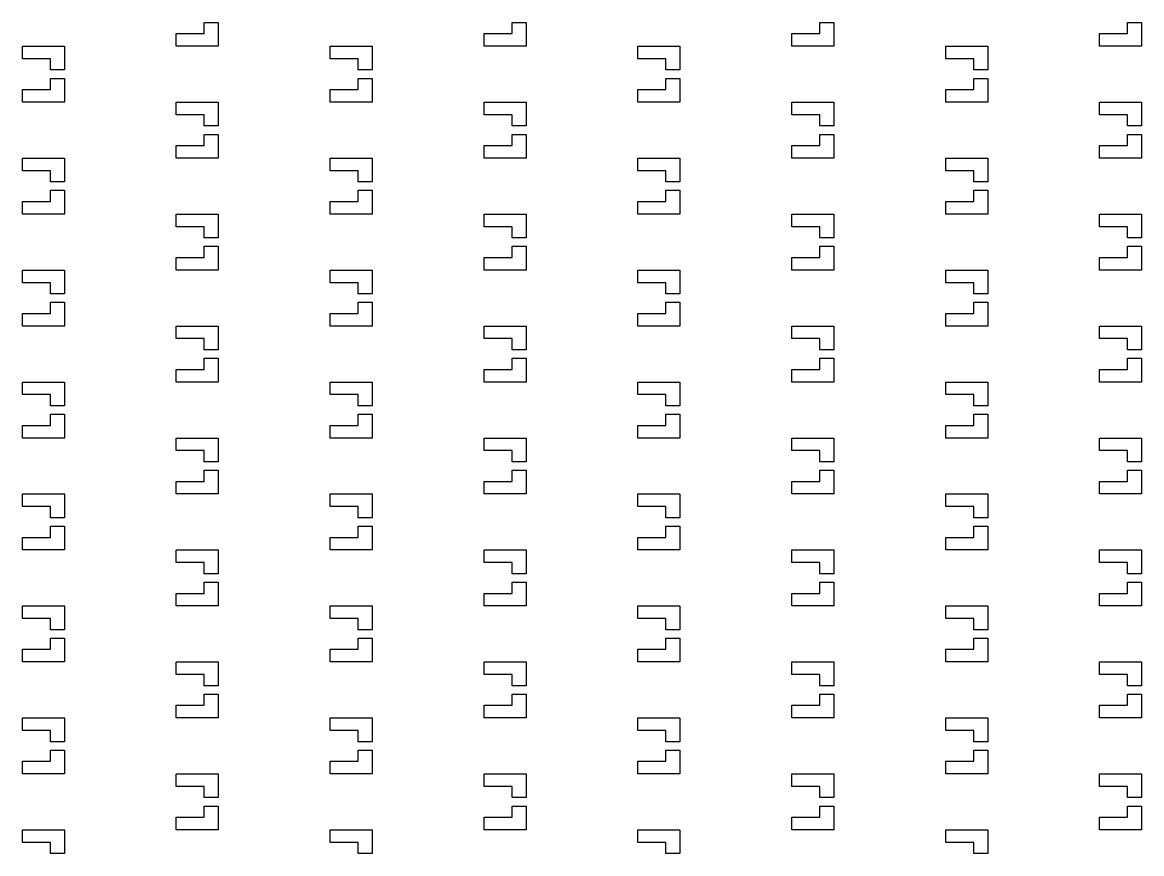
# Model space of a CAD drawing. Header units: millimetres. Extents: x 2102 to 86502, y 1818 to 64568.
# Drawn here: x 26034.5 to 26434.5, y 32865 to 33162 of the extents above; entities that cross this region are included whole.
import ezdxf

# ---------------------------------------------------------------- set-up
doc = ezdxf.new("R2010")
doc.units = ezdxf.units.MM
doc.layers.add('Layer-2', color=3, linetype='Continuous')

msp = doc.modelspace()

# ---------------------------------------------------------------- linework, layer by layer
at = {"layer": 'Layer-2'}
for p, q in [((26099.55, 33157.97), (26099.55, 33161.97)), ((26099.55, 33161.97), (26104.55, 33161.97)), ((26104.55, 33161.97), (26104.55, 33153.47)), ((26209.55, 33157.97), (26209.55, 33161.97)), ((26209.55, 33161.97), (26214.55, 33161.97)), ((26214.55, 33161.97), (26214.55, 33153.47)), ((26319.55, 33157.97), (26319.55, 33161.97)), ((26319.55, 33161.97), (26324.55, 33161.97)), ((26324.55, 33161.97), (26324.55, 33153.47)), ((26429.55, 33157.97), (26429.55, 33161.97)), ((26429.55, 33161.97), (26434.55, 33161.97)), ((26434.55, 33161.97), (26434.55, 33153.47)), ((26089.55, 33157.97), (26099.55, 33157.97)), ((26089.55, 33153.47), (26089.55, 33157.97)), ((26199.55, 33157.97), (26209.55, 33157.97)), ((26199.55, 33153.47), (26199.55, 33157.97)), ((26309.55, 33157.97), (26319.55, 33157.97)), ((26309.55, 33153.47), (26309.55, 33157.97)), ((26419.55, 33157.97), (26429.55, 33157.97)), ((26419.55, 33153.47), (26419.55, 33157.97)), ((26034.55, 33153.47), (26049.55, 33153.47)), ((26034.55, 33148.97), (26034.55, 33153.47)), ((26049.55, 33153.47), (26049.55, 33144.97)), ((26104.55, 33153.47), (26089.55, 33153.47)), ((26144.55, 33153.47), (26159.55, 33153.47)), ((26144.55, 33148.97), (26144.55, 33153.47)), ((26159.55, 33153.47), (26159.55, 33144.97)), ((26214.55, 33153.47), (26199.55, 33153.47)), ((26254.55, 33153.47), (26269.55, 33153.47)), ((26254.55, 33148.97), (26254.55, 33153.47)), ((26269.55, 33153.47), (26269.55, 33144.97)), ((26324.55, 33153.47), (26309.55, 33153.47)), ((26364.55, 33153.47), (26379.55, 33153.47)), ((26364.55, 33148.97), (26364.55, 33153.47)), ((26379.55, 33153.47), (26379.55, 33144.97)), ((26434.55, 33153.47), (26419.55, 33153.47)), ((26044.55, 33148.97), (26034.55, 33148.97)), ((26044.55, 33144.97), (26044.55, 33148.97)), ((26154.55, 33148.97), (26144.55, 33148.97)), ((26154.55, 33144.97), (26154.55, 33148.97)), ((26264.55, 33148.97), (26254.55, 33148.97)), ((26264.55, 33144.97), (26264.55, 33148.97)), ((26374.55, 33148.97), (26364.55, 33148.97)), ((26374.55, 33144.97), (26374.55, 33148.97)), ((26049.55, 33144.97), (26044.55, 33144.97)), ((26159.55, 33144.97), (26154.55, 33144.97)), ((26269.55, 33144.97), (26264.55, 33144.97)), ((26379.55, 33144.97), (26374.55, 33144.97)), ((26044.55, 33137.97), (26044.55, 33141.97)), ((26044.55, 33141.97), (26049.55, 33141.97)), ((26049.55, 33141.97), (26049.55, 33133.47)), ((26154.55, 33137.97), (26154.55, 33141.97)), ((26154.55, 33141.97), (26159.55, 33141.97)), ((26159.55, 33141.97), (26159.55, 33133.47)), ((26264.55, 33137.97), (26264.55, 33141.97)), ((26264.55, 33141.97), (26269.55, 33141.97)), ((26269.55, 33141.97), (26269.55, 33133.47)), ((26374.55, 33137.97), (26374.55, 33141.97)), ((26374.55, 33141.97), (26379.55, 33141.97)), ((26379.55, 33141.97), (26379.55, 33133.47)), ((26034.55, 33137.97), (26044.55, 33137.97)), ((26034.55, 33133.47), (26034.55, 33137.97)), ((26144.55, 33137.97), (26154.55, 33137.97)), ((26144.55, 33133.47), (26144.55, 33137.97)), ((26254.55, 33137.97), (26264.55, 33137.97)), ((26254.55, 33133.47), (26254.55, 33137.97)), ((26364.55, 33137.97), (26374.55, 33137.97)), ((26364.55, 33133.47), (26364.55, 33137.97)), ((26049.55, 33133.47), (26034.55, 33133.47)), ((26089.55, 33133.47), (26104.55, 33133.47)), ((26089.55, 33128.97), (26089.55, 33133.47)), ((26104.55, 33133.47), (26104.55, 33124.97)), ((26159.55, 33133.47), (26144.55, 33133.47)), ((26199.55, 33133.47), (26214.55, 33133.47)), ((26199.55, 33128.97), (26199.55, 33133.47)), ((26214.55, 33133.47), (26214.55, 33124.97)), ((26269.55, 33133.47), (26254.55, 33133.47)), ((26309.55, 33133.47), (26324.55, 33133.47)), ((26309.55, 33128.97), (26309.55, 33133.47)), ((26324.55, 33133.47), (26324.55, 33124.97)), ((26379.55, 33133.47), (26364.55, 33133.47)), ((26419.55, 33133.47), (26434.55, 33133.47)), ((26419.55, 33128.97), (26419.55, 33133.47)), ((26434.55, 33133.47), (26434.55, 33124.97)), ((26099.55, 33128.97), (26089.55, 33128.97)), ((26099.55, 33124.97), (26099.55, 33128.97)), ((26209.55, 33128.97), (26199.55, 33128.97)), ((26209.55, 33124.97), (26209.55, 33128.97)), ((26319.55, 33128.97), (26309.55, 33128.97)), ((26319.55, 33124.97), (26319.55, 33128.97)), ((26429.55, 33128.97), (26419.55, 33128.97)), ((26429.55, 33124.97), (26429.55, 33128.97)), ((26104.55, 33124.97), (26099.55, 33124.97)), ((26214.55, 33124.97), (26209.55, 33124.97)), ((26324.55, 33124.97), (26319.55, 33124.97)), ((26434.55, 33124.97), (26429.55, 33124.97)), ((26099.55, 33117.97), (26099.55, 33121.97)), ((26099.55, 33121.97), (26104.55, 33121.97)), ((26104.55, 33121.97), (26104.55, 33113.47)), ((26209.55, 33117.97), (26209.55, 33121.97)), ((26209.55, 33121.97), (26214.55, 33121.97)), ((26214.55, 33121.97), (26214.55, 33113.47)), ((26319.55, 33117.97), (26319.55, 33121.97)), ((26319.55, 33121.97), (26324.55, 33121.97)), ((26324.55, 33121.97), (26324.55, 33113.47)), ((26429.55, 33117.97), (26429.55, 33121.97)), ((26429.55, 33121.97), (26434.55, 33121.97)), ((26434.55, 33121.97), (26434.55, 33113.47)), ((26089.55, 33117.97), (26099.55, 33117.97)), ((26089.55, 33113.47), (26089.55, 33117.97)), ((26199.55, 33117.97), (26209.55, 33117.97)), ((26199.55, 33113.47), (26199.55, 33117.97)), ((26309.55, 33117.97), (26319.55, 33117.97)), ((26309.55, 33113.47), (26309.55, 33117.97)), ((26419.55, 33117.97), (26429.55, 33117.97)), ((26419.55, 33113.47), (26419.55, 33117.97)), ((26034.55, 33113.47), (26049.55, 33113.47)), ((26034.55, 33108.97), (26034.55, 33113.47)), ((26049.55, 33113.47), (26049.55, 33104.97)), ((26104.55, 33113.47), (26089.55, 33113.47)), ((26144.55, 33113.47), (26159.55, 33113.47)), ((26144.55, 33108.97), (26144.55, 33113.47)), ((26159.55, 33113.47), (26159.55, 33104.97)), ((26214.55, 33113.47), (26199.55, 33113.47)), ((26254.55, 33113.47), (26269.55, 33113.47)), ((26254.55, 33108.97), (26254.55, 33113.47)), ((26269.55, 33113.47), (26269.55, 33104.97)), ((26324.55, 33113.47), (26309.55, 33113.47)), ((26364.55, 33113.47), (26379.55, 33113.47)), ((26364.55, 33108.97), (26364.55, 33113.47)), ((26379.55, 33113.47), (26379.55, 33104.97)), ((26434.55, 33113.47), (26419.55, 33113.47)), ((26044.55, 33108.97), (26034.55, 33108.97)), ((26044.55, 33104.97), (26044.55, 33108.97)), ((26154.55, 33108.97), (26144.55, 33108.97)), ((26154.55, 33104.97), (26154.55, 33108.97)), ((26264.55, 33108.97), (26254.55, 33108.97)), ((26264.55, 33104.97), (26264.55, 33108.97)), ((26374.55, 33108.97), (26364.55, 33108.97)), ((26374.55, 33104.97), (26374.55, 33108.97)), ((26049.55, 33104.97), (26044.55, 33104.97)), ((26159.55, 33104.97), (26154.55, 33104.97)), ((26269.55, 33104.97), (26264.55, 33104.97)), ((26379.55, 33104.97), (26374.55, 33104.97)), ((26044.55, 33097.97), (26044.55, 33101.97)), ((26044.55, 33101.97), (26049.55, 33101.97)), ((26049.55, 33101.97), (26049.55, 33093.47)), ((26154.55, 33097.97), (26154.55, 33101.97)), ((26154.55, 33101.97), (26159.55, 33101.97)), ((26159.55, 33101.97), (26159.55, 33093.47)), ((26264.55, 33097.97), (26264.55, 33101.97)), ((26264.55, 33101.97), (26269.55, 33101.97)), ((26269.55, 33101.97), (26269.55, 33093.47)), ((26374.55, 33097.97), (26374.55, 33101.97)), ((26374.55, 33101.97), (26379.55, 33101.97)), ((26379.55, 33101.97), (26379.55, 33093.47)), ((26034.55, 33097.97), (26044.55, 33097.97)), ((26034.55, 33093.47), (26034.55, 33097.97)), ((26144.55, 33097.97), (26154.55, 33097.97)), ((26144.55, 33093.47), (26144.55, 33097.97)), ((26254.55, 33097.97), (26264.55, 33097.97)), ((26254.55, 33093.47), (26254.55, 33097.97)), ((26364.55, 33097.97), (26374.55, 33097.97)), ((26364.55, 33093.47), (26364.55, 33097.97)), ((26049.55, 33093.47), (26034.55, 33093.47)), ((26089.55, 33093.47), (26104.55, 33093.47)), ((26089.55, 33088.97), (26089.55, 33093.47)), ((26104.55, 33093.47), (26104.55, 33084.97)), ((26159.55, 33093.47), (26144.55, 33093.47)), ((26199.55, 33093.47), (26214.55, 33093.47)), ((26199.55, 33088.97), (26199.55, 33093.47)), ((26214.55, 33093.47), (26214.55, 33084.97)), ((26269.55, 33093.47), (26254.55, 33093.47)), ((26309.55, 33093.47), (26324.55, 33093.47)), ((26309.55, 33088.97), (26309.55, 33093.47)), ((26324.55, 33093.47), (26324.55, 33084.97)), ((26379.55, 33093.47), (26364.55, 33093.47)), ((26419.55, 33093.47), (26434.55, 33093.47)), ((26419.55, 33088.97), (26419.55, 33093.47)), ((26434.55, 33093.47), (26434.55, 33084.97)), ((26099.55, 33088.97), (26089.55, 33088.97)), ((26099.55, 33084.97), (26099.55, 33088.97)), ((26209.55, 33088.97), (26199.55, 33088.97)), ((26209.55, 33084.97), (26209.55, 33088.97)), ((26319.55, 33088.97), (26309.55, 33088.97)), ((26319.55, 33084.97), (26319.55, 33088.97)), ((26429.55, 33088.97), (26419.55, 33088.97)), ((26429.55, 33084.97), (26429.55, 33088.97)), ((26104.55, 33084.97), (26099.55, 33084.97)), ((26214.55, 33084.97), (26209.55, 33084.97)), ((26324.55, 33084.97), (26319.55, 33084.97)), ((26434.55, 33084.97), (26429.55, 33084.97)), ((26099.55, 33077.97), (26099.55, 33081.97)), ((26099.55, 33081.97), (26104.55, 33081.97)), ((26104.55, 33081.97), (26104.55, 33073.47)), ((26209.55, 33077.97), (26209.55, 33081.97)), ((26209.55, 33081.97), (26214.55, 33081.97)), ((26214.55, 33081.97), (26214.55, 33073.47)), ((26319.55, 33077.97), (26319.55, 33081.97)), ((26319.55, 33081.97), (26324.55, 33081.97)), ((26324.55, 33081.97), (26324.55, 33073.47)), ((26429.55, 33077.97), (26429.55, 33081.97)), ((26429.55, 33081.97), (26434.55, 33081.97)), ((26434.55, 33081.97), (26434.55, 33073.47)), ((26089.55, 33077.97), (26099.55, 33077.97)), ((26089.55, 33073.47), (26089.55, 33077.97)), ((26199.55, 33077.97), (26209.55, 33077.97)), ((26199.55, 33073.47), (26199.55, 33077.97)), ((26309.55, 33077.97), (26319.55, 33077.97)), ((26309.55, 33073.47), (26309.55, 33077.97)), ((26419.55, 33077.97), (26429.55, 33077.97)), ((26419.55, 33073.47), (26419.55, 33077.97)), ((26034.55, 33073.47), (26049.55, 33073.47)), ((26034.55, 33068.97), (26034.55, 33073.47)), ((26049.55, 33073.47), (26049.55, 33064.97)), ((26104.55, 33073.47), (26089.55, 33073.47)), ((26144.55, 33073.47), (26159.55, 33073.47)), ((26144.55, 33068.97), (26144.55, 33073.47)), ((26159.55, 33073.47), (26159.55, 33064.97)), ((26214.55, 33073.47), (26199.55, 33073.47)), ((26254.55, 33073.47), (26269.55, 33073.47)), ((26254.55, 33068.97), (26254.55, 33073.47)), ((26269.55, 33073.47), (26269.55, 33064.97)), ((26324.55, 33073.47), (26309.55, 33073.47)), ((26364.55, 33073.47), (26379.55, 33073.47)), ((26364.55, 33068.97), (26364.55, 33073.47)), ((26379.55, 33073.47), (26379.55, 33064.97)), ((26434.55, 33073.47), (26419.55, 33073.47)), ((26044.55, 33068.97), (26034.55, 33068.97)), ((26044.55, 33064.97), (26044.55, 33068.97)), ((26154.55, 33068.97), (26144.55, 33068.97)), ((26154.55, 33064.97), (26154.55, 33068.97)), ((26264.55, 33068.97), (26254.55, 33068.97)), ((26264.55, 33064.97), (26264.55, 33068.97)), ((26374.55, 33068.97), (26364.55, 33068.97)), ((26374.55, 33064.97), (26374.55, 33068.97)), ((26049.55, 33064.97), (26044.55, 33064.97)), ((26159.55, 33064.97), (26154.55, 33064.97)), ((26269.55, 33064.97), (26264.55, 33064.97)), ((26379.55, 33064.97), (26374.55, 33064.97)), ((26044.55, 33057.97), (26044.55, 33061.97)), ((26044.55, 33061.97), (26049.55, 33061.97)), ((26049.55, 33061.97), (26049.55, 33053.47)), ((26154.55, 33057.97), (26154.55, 33061.97)), ((26154.55, 33061.97), (26159.55, 33061.97)), ((26159.55, 33061.97), (26159.55, 33053.47)), ((26264.55, 33057.97), (26264.55, 33061.97)), ((26264.55, 33061.97), (26269.55, 33061.97)), ((26269.55, 33061.97), (26269.55, 33053.47)), ((26374.55, 33057.97), (26374.55, 33061.97)), ((26374.55, 33061.97), (26379.55, 33061.97)), ((26379.55, 33061.97), (26379.55, 33053.47)), ((26034.55, 33057.97), (26044.55, 33057.97)), ((26034.55, 33053.47), (26034.55, 33057.97)), ((26144.55, 33057.97), (26154.55, 33057.97)), ((26144.55, 33053.47), (26144.55, 33057.97)), ((26254.55, 33057.97), (26264.55, 33057.97)), ((26254.55, 33053.47), (26254.55, 33057.97)), ((26364.55, 33057.97), (26374.55, 33057.97)), ((26364.55, 33053.47), (26364.55, 33057.97)), ((26049.55, 33053.47), (26034.55, 33053.47)), ((26089.55, 33053.47), (26104.55, 33053.47)), ((26089.55, 33048.97), (26089.55, 33053.47)), ((26104.55, 33053.47), (26104.55, 33044.97)), ((26159.55, 33053.47), (26144.55, 33053.47)), ((26199.55, 33053.47), (26214.55, 33053.47)), ((26199.55, 33048.97), (26199.55, 33053.47)), ((26214.55, 33053.47), (26214.55, 33044.97)), ((26269.55, 33053.47), (26254.55, 33053.47)), ((26309.55, 33053.47), (26324.55, 33053.47)), ((26309.55, 33048.97), (26309.55, 33053.47)), ((26324.55, 33053.47), (26324.55, 33044.97)), ((26379.55, 33053.47), (26364.55, 33053.47)), ((26419.55, 33053.47), (26434.55, 33053.47)), ((26419.55, 33048.97), (26419.55, 33053.47)), ((26434.55, 33053.47), (26434.55, 33044.97)), ((26099.55, 33048.97), (26089.55, 33048.97)), ((26099.55, 33044.97), (26099.55, 33048.97)), ((26209.55, 33048.97), (26199.55, 33048.97)), ((26209.55, 33044.97), (26209.55, 33048.97)), ((26319.55, 33048.97), (26309.55, 33048.97)), ((26319.55, 33044.97), (26319.55, 33048.97)), ((26429.55, 33048.97), (26419.55, 33048.97)), ((26429.55, 33044.97), (26429.55, 33048.97)), ((26104.55, 33044.97), (26099.55, 33044.97)), ((26214.55, 33044.97), (26209.55, 33044.97)), ((26324.55, 33044.97), (26319.55, 33044.97)), ((26434.55, 33044.97), (26429.55, 33044.97)), ((26099.55, 33037.97), (26099.55, 33041.97)), ((26099.55, 33041.97), (26104.55, 33041.97)), ((26104.55, 33041.97), (26104.55, 33033.47)), ((26209.55, 33037.97), (26209.55, 33041.97)), ((26209.55, 33041.97), (26214.55, 33041.97)), ((26214.55, 33041.97), (26214.55, 33033.47)), ((26319.55, 33037.97), (26319.55, 33041.97)), ((26319.55, 33041.97), (26324.55, 33041.97)), ((26324.55, 33041.97), (26324.55, 33033.47)), ((26429.55, 33037.97), (26429.55, 33041.97)), ((26429.55, 33041.97), (26434.55, 33041.97)), ((26434.55, 33041.97), (26434.55, 33033.47)), ((26089.55, 33037.97), (26099.55, 33037.97)), ((26089.55, 33033.47), (26089.55, 33037.97)), ((26199.55, 33037.97), (26209.55, 33037.97)), ((26199.55, 33033.47), (26199.55, 33037.97)), ((26309.55, 33037.97), (26319.55, 33037.97)), ((26309.55, 33033.47), (26309.55, 33037.97)), ((26419.55, 33037.97), (26429.55, 33037.97)), ((26419.55, 33033.47), (26419.55, 33037.97)), ((26034.55, 33033.47), (26049.55, 33033.47)), ((26034.55, 33028.97), (26034.55, 33033.47)), ((26049.55, 33033.47), (26049.55, 33024.97)), ((26104.55, 33033.47), (26089.55, 33033.47)), ((26144.55, 33033.47), (26159.55, 33033.47)), ((26144.55, 33028.97), (26144.55, 33033.47)), ((26159.55, 33033.47), (26159.55, 33024.97)), ((26214.55, 33033.47), (26199.55, 33033.47)), ((26254.55, 33033.47), (26269.55, 33033.47)), ((26254.55, 33028.97), (26254.55, 33033.47)), ((26269.55, 33033.47), (26269.55, 33024.97)), ((26324.55, 33033.47), (26309.55, 33033.47)), ((26364.55, 33033.47), (26379.55, 33033.47)), ((26364.55, 33028.97), (26364.55, 33033.47)), ((26379.55, 33033.47), (26379.55, 33024.97)), ((26434.55, 33033.47), (26419.55, 33033.47)), ((26044.55, 33028.97), (26034.55, 33028.97)), ((26044.55, 33024.97), (26044.55, 33028.97)), ((26154.55, 33028.97), (26144.55, 33028.97)), ((26154.55, 33024.97), (26154.55, 33028.97)), ((26264.55, 33028.97), (26254.55, 33028.97)), ((26264.55, 33024.97), (26264.55, 33028.97)), ((26374.55, 33028.97), (26364.55, 33028.97)), ((26374.55, 33024.97), (26374.55, 33028.97)), ((26049.55, 33024.97), (26044.55, 33024.97)), ((26159.55, 33024.97), (26154.55, 33024.97)), ((26269.55, 33024.97), (26264.55, 33024.97)), ((26379.55, 33024.97), (26374.55, 33024.97)), ((26044.55, 33017.97), (26044.55, 33021.97)), ((26044.55, 33021.97), (26049.55, 33021.97)), ((26049.55, 33021.97), (26049.55, 33013.47)), ((26154.55, 33017.97), (26154.55, 33021.97)), ((26154.55, 33021.97), (26159.55, 33021.97)), ((26159.55, 33021.97), (26159.55, 33013.47)), ((26264.55, 33017.97), (26264.55, 33021.97)), ((26264.55, 33021.97), (26269.55, 33021.97)), ((26269.55, 33021.97), (26269.55, 33013.47)), ((26374.55, 33017.97), (26374.55, 33021.97)), ((26374.55, 33021.97), (26379.55, 33021.97)), ((26379.55, 33021.97), (26379.55, 33013.47)), ((26034.55, 33017.97), (26044.55, 33017.97)), ((26034.55, 33013.47), (26034.55, 33017.97)), ((26144.55, 33017.97), (26154.55, 33017.97)), ((26144.55, 33013.47), (26144.55, 33017.97)), ((26254.55, 33017.97), (26264.55, 33017.97)), ((26254.55, 33013.47), (26254.55, 33017.97)), ((26364.55, 33017.97), (26374.55, 33017.97)), ((26364.55, 33013.47), (26364.55, 33017.97)), ((26049.55, 33013.47), (26034.55, 33013.47)), ((26089.55, 33013.47), (26104.55, 33013.47)), ((26089.55, 33008.97), (26089.55, 33013.47)), ((26104.55, 33013.47), (26104.55, 33004.97)), ((26159.55, 33013.47), (26144.55, 33013.47)), ((26199.55, 33013.47), (26214.55, 33013.47)), ((26199.55, 33008.97), (26199.55, 33013.47)), ((26214.55, 33013.47), (26214.55, 33004.97)), ((26269.55, 33013.47), (26254.55, 33013.47)), ((26309.55, 33013.47), (26324.55, 33013.47)), ((26309.55, 33008.97), (26309.55, 33013.47)), ((26324.55, 33013.47), (26324.55, 33004.97)), ((26379.55, 33013.47), (26364.55, 33013.47)), ((26419.55, 33013.47), (26434.55, 33013.47)), ((26419.55, 33008.97), (26419.55, 33013.47)), ((26434.55, 33013.47), (26434.55, 33004.97)), ((26099.55, 33008.97), (26089.55, 33008.97)), ((26099.55, 33004.97), (26099.55, 33008.97)), ((26209.55, 33008.97), (26199.55, 33008.97)), ((26209.55, 33004.97), (26209.55, 33008.97)), ((26319.55, 33008.97), (26309.55, 33008.97)), ((26319.55, 33004.97), (26319.55, 33008.97)), ((26429.55, 33008.97), (26419.55, 33008.97)), ((26429.55, 33004.97), (26429.55, 33008.97)), ((26104.55, 33004.97), (26099.55, 33004.97)), ((26214.55, 33004.97), (26209.55, 33004.97)), ((26324.55, 33004.97), (26319.55, 33004.97)), ((26434.55, 33004.97), (26429.55, 33004.97)), ((26099.55, 32997.97), (26099.55, 33001.97)), ((26099.55, 33001.97), (26104.55, 33001.97)), ((26104.55, 33001.97), (26104.55, 32993.47)), ((26209.55, 32997.97), (26209.55, 33001.97)), ((26209.55, 33001.97), (26214.55, 33001.97)), ((26214.55, 33001.97), (26214.55, 32993.47)), ((26319.55, 32997.97), (26319.55, 33001.97)), ((26319.55, 33001.97), (26324.55, 33001.97)), ((26324.55, 33001.97), (26324.55, 32993.47)), ((26429.55, 32997.97), (26429.55, 33001.97)), ((26429.55, 33001.97), (26434.55, 33001.97)), ((26434.55, 33001.97), (26434.55, 32993.47)), ((26089.55, 32997.97), (26099.55, 32997.97)), ((26089.55, 32993.47), (26089.55, 32997.97)), ((26199.55, 32997.97), (26209.55, 32997.97)), ((26199.55, 32993.47), (26199.55, 32997.97)), ((26309.55, 32997.97), (26319.55, 32997.97)), ((26309.55, 32993.47), (26309.55, 32997.97)), ((26419.55, 32997.97), (26429.55, 32997.97)), ((26419.55, 32993.47), (26419.55, 32997.97)), ((26034.55, 32993.47), (26049.55, 32993.47)), ((26034.55, 32988.97), (26034.55, 32993.47)), ((26049.55, 32993.47), (26049.55, 32984.97)), ((26104.55, 32993.47), (26089.55, 32993.47)), ((26144.55, 32993.47), (26159.55, 32993.47)), ((26144.55, 32988.97), (26144.55, 32993.47)), ((26159.55, 32993.47), (26159.55, 32984.97)), ((26214.55, 32993.47), (26199.55, 32993.47)), ((26254.55, 32993.47), (26269.55, 32993.47)), ((26254.55, 32988.97), (26254.55, 32993.47)), ((26269.55, 32993.47), (26269.55, 32984.97)), ((26324.55, 32993.47), (26309.55, 32993.47)), ((26364.55, 32993.47), (26379.55, 32993.47)), ((26364.55, 32988.97), (26364.55, 32993.47)), ((26379.55, 32993.47), (26379.55, 32984.97)), ((26434.55, 32993.47), (26419.55, 32993.47)), ((26044.55, 32988.97), (26034.55, 32988.97)), ((26044.55, 32984.97), (26044.55, 32988.97)), ((26154.55, 32988.97), (26144.55, 32988.97)), ((26154.55, 32984.97), (26154.55, 32988.97)), ((26264.55, 32988.97), (26254.55, 32988.97)), ((26264.55, 32984.97), (26264.55, 32988.97)), ((26374.55, 32988.97), (26364.55, 32988.97)), ((26374.55, 32984.97), (26374.55, 32988.97)), ((26049.55, 32984.97), (26044.55, 32984.97)), ((26159.55, 32984.97), (26154.55, 32984.97)), ((26269.55, 32984.97), (26264.55, 32984.97)), ((26379.55, 32984.97), (26374.55, 32984.97)), ((26044.55, 32977.97), (26044.55, 32981.97)), ((26044.55, 32981.97), (26049.55, 32981.97)), ((26049.55, 32981.97), (26049.55, 32973.47)), ((26154.55, 32977.97), (26154.55, 32981.97)), ((26154.55, 32981.97), (26159.55, 32981.97)), ((26159.55, 32981.97), (26159.55, 32973.47)), ((26264.55, 32977.97), (26264.55, 32981.97)), ((26264.55, 32981.97), (26269.55, 32981.97)), ((26269.55, 32981.97), (26269.55, 32973.47)), ((26374.55, 32977.97), (26374.55, 32981.97)), ((26374.55, 32981.97), (26379.55, 32981.97)), ((26379.55, 32981.97), (26379.55, 32973.47)), ((26034.55, 32977.97), (26044.55, 32977.97)), ((26034.55, 32973.47), (26034.55, 32977.97)), ((26144.55, 32977.97), (26154.55, 32977.97)), ((26144.55, 32973.47), (26144.55, 32977.97)), ((26254.55, 32977.97), (26264.55, 32977.97)), ((26254.55, 32973.47), (26254.55, 32977.97)), ((26364.55, 32977.97), (26374.55, 32977.97)), ((26364.55, 32973.47), (26364.55, 32977.97)), ((26049.55, 32973.47), (26034.55, 32973.47)), ((26089.55, 32973.47), (26104.55, 32973.47)), ((26089.55, 32968.97), (26089.55, 32973.47)), ((26104.55, 32973.47), (26104.55, 32964.97)), ((26159.55, 32973.47), (26144.55, 32973.47)), ((26199.55, 32973.47), (26214.55, 32973.47)), ((26199.55, 32968.97), (26199.55, 32973.47)), ((26214.55, 32973.47), (26214.55, 32964.97)), ((26269.55, 32973.47), (26254.55, 32973.47)), ((26309.55, 32973.47), (26324.55, 32973.47)), ((26309.55, 32968.97), (26309.55, 32973.47)), ((26324.55, 32973.47), (26324.55, 32964.97)), ((26379.55, 32973.47), (26364.55, 32973.47)), ((26419.55, 32973.47), (26434.55, 32973.47)), ((26419.55, 32968.97), (26419.55, 32973.47)), ((26434.55, 32973.47), (26434.55, 32964.97)), ((26099.55, 32968.97), (26089.55, 32968.97)), ((26099.55, 32964.97), (26099.55, 32968.97)), ((26209.55, 32968.97), (26199.55, 32968.97)), ((26209.55, 32964.97), (26209.55, 32968.97)), ((26319.55, 32968.97), (26309.55, 32968.97)), ((26319.55, 32964.97), (26319.55, 32968.97)), ((26429.55, 32968.97), (26419.55, 32968.97)), ((26429.55, 32964.97), (26429.55, 32968.97)), ((26104.55, 32964.97), (26099.55, 32964.97)), ((26214.55, 32964.97), (26209.55, 32964.97)), ((26324.55, 32964.97), (26319.55, 32964.97)), ((26434.55, 32964.97), (26429.55, 32964.97)), ((26099.55, 32957.97), (26099.55, 32961.97)), ((26099.55, 32961.97), (26104.55, 32961.97)), ((26104.55, 32961.97), (26104.55, 32953.47)), ((26209.55, 32957.97), (26209.55, 32961.97)), ((26209.55, 32961.97), (26214.55, 32961.97)), ((26214.55, 32961.97), (26214.55, 32953.47)), ((26319.55, 32957.97), (26319.55, 32961.97)), ((26319.55, 32961.97), (26324.55, 32961.97)), ((26324.55, 32961.97), (26324.55, 32953.47)), ((26429.55, 32957.97), (26429.55, 32961.97)), ((26429.55, 32961.97), (26434.55, 32961.97)), ((26434.55, 32961.97), (26434.55, 32953.47)), ((26089.55, 32957.97), (26099.55, 32957.97)), ((26089.55, 32953.47), (26089.55, 32957.97)), ((26199.55, 32957.97), (26209.55, 32957.97)), ((26199.55, 32953.47), (26199.55, 32957.97)), ((26309.55, 32957.97), (26319.55, 32957.97)), ((26309.55, 32953.47), (26309.55, 32957.97)), ((26419.55, 32957.97), (26429.55, 32957.97)), ((26419.55, 32953.47), (26419.55, 32957.97)), ((26034.55, 32953.47), (26049.55, 32953.47)), ((26034.55, 32948.97), (26034.55, 32953.47)), ((26049.55, 32953.47), (26049.55, 32944.97)), ((26104.55, 32953.47), (26089.55, 32953.47)), ((26144.55, 32953.47), (26159.55, 32953.47)), ((26144.55, 32948.97), (26144.55, 32953.47)), ((26159.55, 32953.47), (26159.55, 32944.97)), ((26214.55, 32953.47), (26199.55, 32953.47)), ((26254.55, 32953.47), (26269.55, 32953.47)), ((26254.55, 32948.97), (26254.55, 32953.47)), ((26269.55, 32953.47), (26269.55, 32944.97)), ((26324.55, 32953.47), (26309.55, 32953.47)), ((26364.55, 32953.47), (26379.55, 32953.47)), ((26364.55, 32948.97), (26364.55, 32953.47)), ((26379.55, 32953.47), (26379.55, 32944.97)), ((26434.55, 32953.47), (26419.55, 32953.47)), ((26044.55, 32948.97), (26034.55, 32948.97)), ((26044.55, 32944.97), (26044.55, 32948.97)), ((26154.55, 32948.97), (26144.55, 32948.97)), ((26154.55, 32944.97), (26154.55, 32948.97)), ((26264.55, 32948.97), (26254.55, 32948.97)), ((26264.55, 32944.97), (26264.55, 32948.97)), ((26374.55, 32948.97), (26364.55, 32948.97)), ((26374.55, 32944.97), (26374.55, 32948.97)), ((26049.55, 32944.97), (26044.55, 32944.97)), ((26159.55, 32944.97), (26154.55, 32944.97)), ((26269.55, 32944.97), (26264.55, 32944.97)), ((26379.55, 32944.97), (26374.55, 32944.97)), ((26044.55, 32937.97), (26044.55, 32941.97)), ((26044.55, 32941.97), (26049.55, 32941.97)), ((26049.55, 32941.97), (26049.55, 32933.47)), ((26154.55, 32937.97), (26154.55, 32941.97)), ((26154.55, 32941.97), (26159.55, 32941.97)), ((26159.55, 32941.97), (26159.55, 32933.47)), ((26264.55, 32937.97), (26264.55, 32941.97)), ((26264.55, 32941.97), (26269.55, 32941.97)), ((26269.55, 32941.97), (26269.55, 32933.47)), ((26374.55, 32937.97), (26374.55, 32941.97)), ((26374.55, 32941.97), (26379.55, 32941.97)), ((26379.55, 32941.97), (26379.55, 32933.47)), ((26034.55, 32937.97), (26044.55, 32937.97)), ((26034.55, 32933.47), (26034.55, 32937.97)), ((26144.55, 32937.97), (26154.55, 32937.97)), ((26144.55, 32933.47), (26144.55, 32937.97)), ((26254.55, 32937.97), (26264.55, 32937.97)), ((26254.55, 32933.47), (26254.55, 32937.97)), ((26364.55, 32937.97), (26374.55, 32937.97)), ((26364.55, 32933.47), (26364.55, 32937.97)), ((26049.55, 32933.47), (26034.55, 32933.47)), ((26089.55, 32933.47), (26104.55, 32933.47)), ((26089.55, 32928.97), (26089.55, 32933.47)), ((26104.55, 32933.47), (26104.55, 32924.97)), ((26159.55, 32933.47), (26144.55, 32933.47)), ((26199.55, 32933.47), (26214.55, 32933.47)), ((26199.55, 32928.97), (26199.55, 32933.47)), ((26214.55, 32933.47), (26214.55, 32924.97)), ((26269.55, 32933.47), (26254.55, 32933.47)), ((26309.55, 32933.47), (26324.55, 32933.47)), ((26309.55, 32928.97), (26309.55, 32933.47)), ((26324.55, 32933.47), (26324.55, 32924.97)), ((26379.55, 32933.47), (26364.55, 32933.47)), ((26419.55, 32933.47), (26434.55, 32933.47)), ((26419.55, 32928.97), (26419.55, 32933.47)), ((26434.55, 32933.47), (26434.55, 32924.97)), ((26099.55, 32928.97), (26089.55, 32928.97)), ((26099.55, 32924.97), (26099.55, 32928.97)), ((26209.55, 32928.97), (26199.55, 32928.97)), ((26209.55, 32924.97), (26209.55, 32928.97)), ((26319.55, 32928.97), (26309.55, 32928.97)), ((26319.55, 32924.97), (26319.55, 32928.97)), ((26429.55, 32928.97), (26419.55, 32928.97)), ((26429.55, 32924.97), (26429.55, 32928.97)), ((26104.55, 32924.97), (26099.55, 32924.97)), ((26214.55, 32924.97), (26209.55, 32924.97)), ((26324.55, 32924.97), (26319.55, 32924.97)), ((26434.55, 32924.97), (26429.55, 32924.97)), ((26099.55, 32917.97), (26099.55, 32921.97)), ((26099.55, 32921.97), (26104.55, 32921.97)), ((26104.55, 32921.97), (26104.55, 32913.47)), ((26209.55, 32917.97), (26209.55, 32921.97)), ((26209.55, 32921.97), (26214.55, 32921.97)), ((26214.55, 32921.97), (26214.55, 32913.47)), ((26319.55, 32917.97), (26319.55, 32921.97)), ((26319.55, 32921.97), (26324.55, 32921.97)), ((26324.55, 32921.97), (26324.55, 32913.47)), ((26429.55, 32917.97), (26429.55, 32921.97)), ((26429.55, 32921.97), (26434.55, 32921.97)), ((26434.55, 32921.97), (26434.55, 32913.47)), ((26089.55, 32917.97), (26099.55, 32917.97)), ((26089.55, 32913.47), (26089.55, 32917.97)), ((26199.55, 32917.97), (26209.55, 32917.97)), ((26199.55, 32913.47), (26199.55, 32917.97)), ((26309.55, 32917.97), (26319.55, 32917.97)), ((26309.55, 32913.47), (26309.55, 32917.97)), ((26419.55, 32917.97), (26429.55, 32917.97)), ((26419.55, 32913.47), (26419.55, 32917.97)), ((26034.55, 32913.47), (26049.55, 32913.47)), ((26034.55, 32908.97), (26034.55, 32913.47)), ((26049.55, 32913.47), (26049.55, 32904.97)), ((26104.55, 32913.47), (26089.55, 32913.47)), ((26144.55, 32913.47), (26159.55, 32913.47)), ((26144.55, 32908.97), (26144.55, 32913.47)), ((26159.55, 32913.47), (26159.55, 32904.97)), ((26214.55, 32913.47), (26199.55, 32913.47)), ((26254.55, 32913.47), (26269.55, 32913.47)), ((26254.55, 32908.97), (26254.55, 32913.47)), ((26269.55, 32913.47), (26269.55, 32904.97)), ((26324.55, 32913.47), (26309.55, 32913.47)), ((26364.55, 32913.47), (26379.55, 32913.47)), ((26364.55, 32908.97), (26364.55, 32913.47)), ((26379.55, 32913.47), (26379.55, 32904.97)), ((26434.55, 32913.47), (26419.55, 32913.47)), ((26044.55, 32908.97), (26034.55, 32908.97)), ((26044.55, 32904.97), (26044.55, 32908.97)), ((26154.55, 32908.97), (26144.55, 32908.97)), ((26154.55, 32904.97), (26154.55, 32908.97)), ((26264.55, 32908.97), (26254.55, 32908.97)), ((26264.55, 32904.97), (26264.55, 32908.97)), ((26374.55, 32908.97), (26364.55, 32908.97)), ((26374.55, 32904.97), (26374.55, 32908.97)), ((26049.55, 32904.97), (26044.55, 32904.97)), ((26159.55, 32904.97), (26154.55, 32904.97)), ((26269.55, 32904.97), (26264.55, 32904.97)), ((26379.55, 32904.97), (26374.55, 32904.97)), ((26044.55, 32897.97), (26044.55, 32901.97)), ((26044.55, 32901.97), (26049.55, 32901.97)), ((26049.55, 32901.97), (26049.55, 32893.47)), ((26154.55, 32897.97), (26154.55, 32901.97)), ((26154.55, 32901.97), (26159.55, 32901.97)), ((26159.55, 32901.97), (26159.55, 32893.47)), ((26264.55, 32897.97), (26264.55, 32901.97)), ((26264.55, 32901.97), (26269.55, 32901.97)), ((26269.55, 32901.97), (26269.55, 32893.47)), ((26374.55, 32897.97), (26374.55, 32901.97)), ((26374.55, 32901.97), (26379.55, 32901.97)), ((26379.55, 32901.97), (26379.55, 32893.47)), ((26034.55, 32897.97), (26044.55, 32897.97)), ((26034.55, 32893.47), (26034.55, 32897.97)), ((26144.55, 32897.97), (26154.55, 32897.97)), ((26144.55, 32893.47), (26144.55, 32897.97)), ((26254.55, 32897.97), (26264.55, 32897.97)), ((26254.55, 32893.47), (26254.55, 32897.97)), ((26364.55, 32897.97), (26374.55, 32897.97)), ((26364.55, 32893.47), (26364.55, 32897.97)), ((26049.55, 32893.47), (26034.55, 32893.47)), ((26089.55, 32893.47), (26104.55, 32893.47)), ((26089.55, 32888.97), (26089.55, 32893.47)), ((26104.55, 32893.47), (26104.55, 32884.97)), ((26159.55, 32893.47), (26144.55, 32893.47)), ((26199.55, 32893.47), (26214.55, 32893.47)), ((26199.55, 32888.97), (26199.55, 32893.47)), ((26214.55, 32893.47), (26214.55, 32884.97)), ((26269.55, 32893.47), (26254.55, 32893.47)), ((26309.55, 32893.47), (26324.55, 32893.47)), ((26309.55, 32888.97), (26309.55, 32893.47)), ((26324.55, 32893.47), (26324.55, 32884.97)), ((26379.55, 32893.47), (26364.55, 32893.47)), ((26419.55, 32893.47), (26434.55, 32893.47)), ((26419.55, 32888.97), (26419.55, 32893.47)), ((26434.55, 32893.47), (26434.55, 32884.97)), ((26099.55, 32888.97), (26089.55, 32888.97)), ((26099.55, 32884.97), (26099.55, 32888.97)), ((26209.55, 32888.97), (26199.55, 32888.97)), ((26209.55, 32884.97), (26209.55, 32888.97)), ((26319.55, 32888.97), (26309.55, 32888.97)), ((26319.55, 32884.97), (26319.55, 32888.97)), ((26429.55, 32888.97), (26419.55, 32888.97)), ((26429.55, 32884.97), (26429.55, 32888.97)), ((26104.55, 32884.97), (26099.55, 32884.97)), ((26214.55, 32884.97), (26209.55, 32884.97)), ((26324.55, 32884.97), (26319.55, 32884.97)), ((26434.55, 32884.97), (26429.55, 32884.97)), ((26099.55, 32877.97), (26099.55, 32881.97)), ((26099.55, 32881.97), (26104.55, 32881.97)), ((26104.55, 32881.97), (26104.55, 32873.47)), ((26209.55, 32877.97), (26209.55, 32881.97)), ((26209.55, 32881.97), (26214.55, 32881.97)), ((26214.55, 32881.97), (26214.55, 32873.47)), ((26319.55, 32877.97), (26319.55, 32881.97)), ((26319.55, 32881.97), (26324.55, 32881.97)), ((26324.55, 32881.97), (26324.55, 32873.47)), ((26429.55, 32877.97), (26429.55, 32881.97)), ((26429.55, 32881.97), (26434.55, 32881.97)), ((26434.55, 32881.97), (26434.55, 32873.47)), ((26089.55, 32877.97), (26099.55, 32877.97)), ((26089.55, 32873.47), (26089.55, 32877.97)), ((26199.55, 32877.97), (26209.55, 32877.97)), ((26199.55, 32873.47), (26199.55, 32877.97)), ((26309.55, 32877.97), (26319.55, 32877.97)), ((26309.55, 32873.47), (26309.55, 32877.97)), ((26419.55, 32877.97), (26429.55, 32877.97)), ((26419.55, 32873.47), (26419.55, 32877.97)), ((26034.55, 32873.47), (26049.55, 32873.47)), ((26034.55, 32868.97), (26034.55, 32873.47)), ((26049.55, 32873.47), (26049.55, 32864.97)), ((26104.55, 32873.47), (26089.55, 32873.47)), ((26144.55, 32873.47), (26159.55, 32873.47)), ((26144.55, 32868.97), (26144.55, 32873.47)), ((26159.55, 32873.47), (26159.55, 32864.97)), ((26214.55, 32873.47), (26199.55, 32873.47)), ((26254.55, 32873.47), (26269.55, 32873.47)), ((26254.55, 32868.97), (26254.55, 32873.47)), ((26269.55, 32873.47), (26269.55, 32864.97)), ((26324.55, 32873.47), (26309.55, 32873.47)), ((26364.55, 32873.47), (26379.55, 32873.47)), ((26364.55, 32868.97), (26364.55, 32873.47)), ((26379.55, 32873.47), (26379.55, 32864.97)), ((26434.55, 32873.47), (26419.55, 32873.47)), ((26044.55, 32868.97), (26034.55, 32868.97)), ((26044.55, 32864.97), (26044.55, 32868.97)), ((26154.55, 32868.97), (26144.55, 32868.97)), ((26154.55, 32864.97), (26154.55, 32868.97)), ((26264.55, 32868.97), (26254.55, 32868.97)), ((26264.55, 32864.97), (26264.55, 32868.97)), ((26374.55, 32868.97), (26364.55, 32868.97)), ((26374.55, 32864.97), (26374.55, 32868.97)), ((26049.55, 32864.97), (26044.55, 32864.97)), ((26159.55, 32864.97), (26154.55, 32864.97)), ((26269.55, 32864.97), (26264.55, 32864.97)), ((26379.55, 32864.97), (26374.55, 32864.97))]:
    msp.add_line(p, q, dxfattribs=at)

doc.saveas('drawing.dxf')
